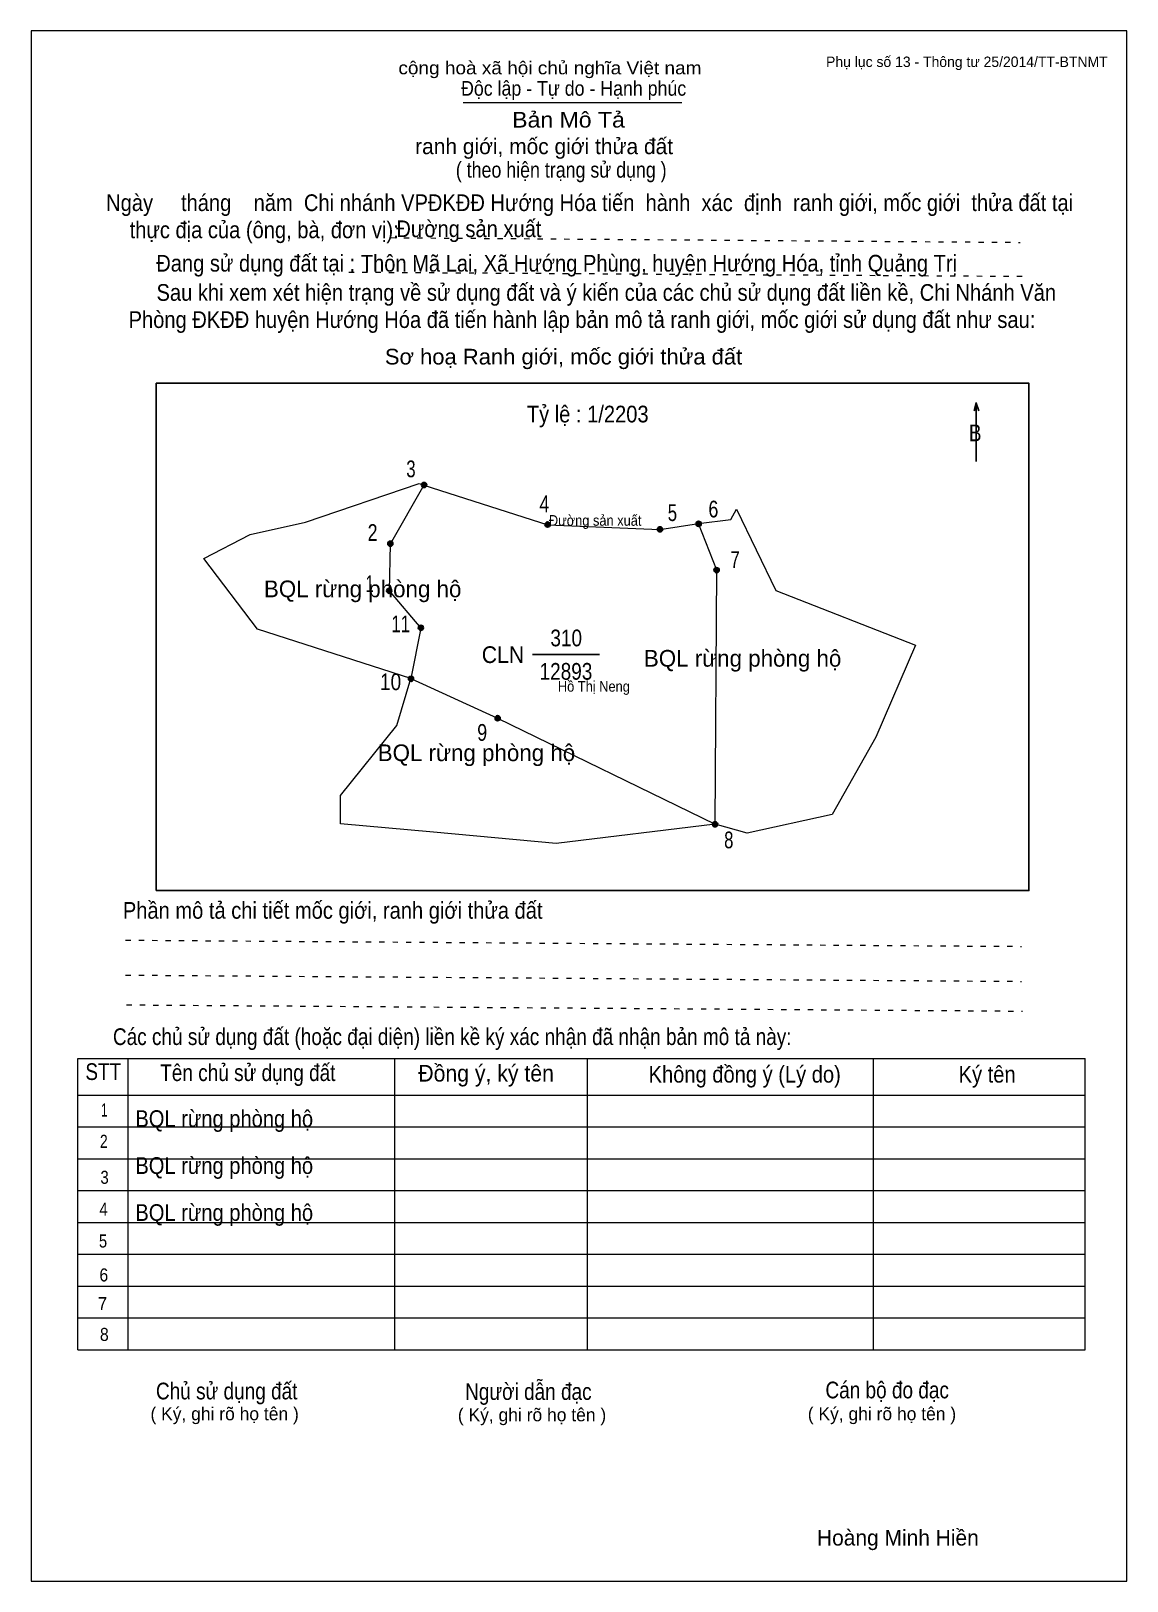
# Model space of a CAD drawing. Header units: centimetres. Extents: x 0 to 21, y 0 to 29.7.
import ezdxf
from ezdxf.enums import TextEntityAlignment as Align

# ---------------------------------------------------------------- set-up
doc = ezdxf.new("R2010")
doc.units = ezdxf.units.CM
doc.header["$LTSCALE"] = 0.13
doc.linetypes.add('DOTTED', pattern=[1.5, 0.3, -1.2])
for name, color, linetype, lineweight in [('1', 7, 'Continuous', 13), ('32', 7, 'Continuous', 25), ('33', 7, 'Continuous', 25), ('6', 7, 'Continuous', 13), ('62', 7, 'Continuous', 13)]:
    doc.layers.add(name, color=color, linetype=linetype, lineweight=lineweight)
for name, color, linetype in [('2', 7, 'Continuous'), ('34', 7, 'Continuous'), ('51', 7, 'Continuous'), ('63', 7, 'Continuous')]:
    doc.layers.add(name, color=color, linetype=linetype)

msp = doc.modelspace()

# ---------------------------------------------------------------- hatches: boundary and pattern name
at = {"layer": '32'}
for points in [[(7.5822, 21, 1), (7.4822, 21, 1)], [(9.9483, 20.2428, 1), (9.8483, 20.2428, 1)], [(12.1024, 20.1511, 1), (12.0024, 20.1511, 1)], [(12.8424, 20.2568, 1), (12.7424, 20.2568, 1)], [(6.9353, 19.876, 1), (6.8353, 19.876, 1)], [(13.1865, 19.3698, 1), (13.0865, 19.3698, 1)], [(6.9135, 18.9735, 1), (6.8135, 18.9735, 1)], [(7.5205, 18.2644, 1), (7.4205, 18.2644, 1)], [(7.3311, 17.2874, 1), (7.2311, 17.2874, 1)], [(8.9909, 16.5315, 1), (8.8909, 16.5315, 1)], [(13.1579, 14.5, 1), (13.0579, 14.5, 1)]]:
    msp.add_hatch(color=256, dxfattribs=at).paths.add_polyline_path(points)

# ---------------------------------------------------------------- linework, layer by layer
at = {"layer": '1'}
msp.add_lwpolyline([(21, 0), (21, 29.7), (0, 29.7), (0, 0)], close=True, dxfattribs=at)
at = {"layer": '32'}
for centre in [(7.5322, 21), (9.8983, 20.2428), (12.0524, 20.1511), (12.7924, 20.2568), (6.8853, 19.876), (13.1365, 19.3698), (6.8635, 18.9735), (7.4705, 18.2644), (7.2811, 17.2874), (8.9409, 16.5315), (13.1079, 14.5)]:
    msp.add_circle(centre, 0.05, dxfattribs=at)
at = {"layer": '33'}
msp.add_line((9.61, 17.75), (10.89, 17.75), dxfattribs=at)
at = {"layer": '6'}
msp.add_line((7.44, 21.03), (7.53, 21), dxfattribs=at)
for points in [[(7.28, 17.29), (4.34, 18.24), (3.31, 19.59), (4.2, 20.05), (5.26, 20.29), (7.44, 21.03)], [(7.53, 21), (6.88, 19.87), (6.86, 18.97), (7.47, 18.26), (7.28, 17.29)], [(7.53, 21), (9.9, 20.24), (12.05, 20.15), (12.79, 20.26)], [(12.79, 20.26), (13.41, 20.34), (13.52, 20.54)], [(13.52, 20.54), (14.27, 18.98), (16.95, 17.93), (16.19, 16.17), (15.35, 14.69), (13.72, 14.33), (13.11, 14.5)], [(13.11, 14.5), (13.14, 19.37), (12.79, 20.26)], [(13.11, 14.5), (10.06, 14.13), (7.71, 14.35), (5.93, 14.51), (5.93, 15.05), (7.01, 16.39), (7.28, 17.29)], [(7.28, 17.29), (8.94, 16.53), (13.11, 14.5)]]:
    msp.add_lwpolyline(points, dxfattribs=at)
at = {"layer": '62'}
for p, q in [((8.28, 28.33), (12.47, 28.33)), ((0.9, 10.01), (20.2, 10.01)), ((0.9, 4.43), (0.9, 10.01)), ((1.86, 4.43), (1.86, 10.01)), ((6.97, 4.43), (6.97, 9.99)), ((10.66, 4.43), (10.66, 9.99)), ((16.14, 4.43), (16.14, 10.01)), ((20.2, 4.43), (20.2, 10.01)), ((0.9, 9.31), (20.2, 9.31)), ((0.9, 8.7), (20.2, 8.7)), ((0.9, 8.09), (20.2, 8.09)), ((0.9, 7.48), (20.2, 7.48)), ((0.9, 6.87), (20.2, 6.87)), ((0.9, 6.26), (20.2, 6.26)), ((0.9, 5.65), (20.2, 5.65)), ((0.9, 5.04), (20.2, 5.04)), ((0.9, 4.43), (20.2, 4.43))]:
    msp.add_line(p, q, dxfattribs=at)
at = {"layer": '62', "linetype": 'DOTTED'}
for p, q in [((6.89, 25.74), (18.95, 25.65)), ((6.09, 25.08), (19.04, 25)), ((1.81, 12.28), (18.98, 12.16)), ((1.81, 11.61), (18.98, 11.49)), ((1.83, 11.04), (19, 10.92))]:
    msp.add_line(p, q, dxfattribs=at)
at = {"layer": '62', "lineweight": 25}
for p, q in [((18.11, 22.58), (18.11, 21.45)), ((18.11, 22.57), (18.07, 22.42)), ((18.11, 22.57), (18.16, 22.42))]:
    msp.add_line(p, q, dxfattribs=at)
msp.add_lwpolyline([(2.4, 13.23), (19.12, 13.23), (19.12, 22.95), (2.4, 22.95)], close=True, dxfattribs=at)

# ---------------------------------------------------------------- texts
at = {"layer": '2', "width": 0.9}
for s, p in [('Đường sản xuất', (10.81, 20.22)), ('Hồ Thị Neng', (10.785, 17.04))]:
    msp.add_text(s, height=0.2042, dxfattribs=at).set_placement(p, align=Align.CENTER)
at = {"layer": '32'}
for s, width, p in [('3', 0.75, (7.28, 21.15)), ('4', 0.8, (9.835, 20.48)), ('5', 0.75, (12.29, 20.31)), ('6', 0.8, (13.075, 20.38)), ('2', 0.8, (6.545, 19.93)), ('7', 0.75, (13.49, 19.41)), ('1', 0.65, (6.49, 18.95)), ('11', 0.75, (7.085, 18.18)), ('10', 0.85, (6.89, 17.07)), ('9', 0.8, (8.645, 16.1)), ('8', 0.75, (13.37, 14.04))]:
    msp.add_text(s, height=0.32, dxfattribs=dict(at, width=width)).set_placement(p, align=Align.CENTER)
at = {"layer": '33'}
for p in [(6.355, 18.85), (13.635, 17.52), (8.535, 15.71)]:
    msp.add_text('BQL rừng phòng hộ', height=0.32, dxfattribs=at).set_placement(p, align=Align.CENTER)
at = {"layer": '33', "width": 0.85}
for s, p in [('310', (10.255, 17.91)), ('12893', (10.25, 17.27))]:
    msp.add_text(s, height=0.32, dxfattribs=at).set_placement(p, align=Align.CENTER)
at = {"layer": '33', "width": 0.95}
msp.add_text('CLN', height=0.32, dxfattribs=at).set_placement((9.45, 17.59), align=Align.RIGHT)
at = {"layer": '34', "width": 0.9}
for s, p in [('Đường sản xuất', (7, 25.75)), ('BQL rừng phòng hộ', (2, 8.7)), ('BQL rừng phòng hộ', (2, 7.8)), ('BQL rừng phòng hộ', (2, 6.9))]:
    msp.add_text(s, height=0.32, dxfattribs=at).set_placement(p)
at = {"layer": '51', "width": 0.9}
msp.add_text('Tỷ lệ : 1/2203', height=0.32, dxfattribs=at).set_placement((9.5, 22.2))
at = {"layer": '62'}
for s, height, width, p in [('cộng hoà xã hội chủ nghĩa Việt nam', 0.2474, 1.1, (7.04, 28.87)), ('Độc lập - Tự do - Hạnh phúc', 0.2828, 0.9, (8.24, 28.46)), ('Bản Mô Tả', 0.3, 1.1, (9.22, 27.85)), ('( theo hiện trạng sử dụng )', 0.3, 0.85, (8.14, 26.89)), ('Ngày     tháng    năm  Chi nhánh VPĐKĐĐ Hướng Hóa tiến  hành  xác  định  ranh giới, mốc giới  thửa đất tại ', 0.32, 0.9, (1.44, 26.25)), ('thực địa của (ông, bà, đơn vị): ', 0.32, 0.9, (1.89, 25.73)), ('Đang sử dụng đất tại : Thôn Mã Lai, Xã Hướng Phùng, huyện Hướng Hóa, tỉnh Quảng Trị', 0.32, 0.9, (2.4, 25.09)), ('     Sau khi xem xét hiện trạng về sử dụng đất và ý kiến của các chủ sử dụng đất liền kề, Chi Nhánh Văn ', 0.32, 0.9, (1.87, 24.53)), ('Phòng ĐKĐĐ huyện Hướng Hóa đã tiến hành lập bản mô tả ranh giới, mốc giới sử dụng đất như sau:', 0.32, 0.9, (1.87, 24.01)), ('Sơ hoạ Ranh giới, mốc giới thửa đất', 0.3, 1.05, (6.78, 23.31)), ('B', 0.32, 0.85, (17.97, 21.84)), ('Phần mô tả chi tiết mốc giới, ranh giới thửa đất ', 0.32, 0.9, (1.76, 12.69)), ('Các chủ sử dụng đất (hoặc đại diện) liền kề ký xác nhận đã nhận bản mô tả này:', 0.32, 0.85, (1.57, 10.27))]:
    msp.add_text(s, height=height, dxfattribs=dict(at, width=width)).set_placement(p)
msp.add_text('ranh giới, mốc giới thửa đất', height=0.3, dxfattribs=at).set_placement((7.36, 27.34))
for s, height, width, p in [('STT', 0.32, 0.85, (1.385, 9.6)), ('Tên chủ sử dụng đất', 0.32, 0.85, (4.155, 9.58)), ('Đồng ý, ký tên', 0.32, 0.95, (8.72, 9.57)), ('Không đồng ý (Lý do)', 0.32, 0.9, (13.675, 9.55)), ('Ký tên', 0.32, 0.9, (18.32, 9.55)), ('1', 0.25, 0.7, (1.405, 8.9)), ('2', 0.25, 0.8, (1.395, 8.3)), ('3', 0.25, 0.85, (1.41, 7.61)), ('4', 0.25, 0.85, (1.39, 7)), ('5', 0.25, 0.85, (1.38, 6.39)), ('6', 0.25, 0.9, (1.395, 5.74)), ('7', 0.25, 0.95, (1.37, 5.19)), ('8', 0.25, 0.9, (1.405, 4.6)), ('Người dẫn đạc', 0.32, 0.85, (9.53, 3.47)), ('Chủ sử dụng đất', 0.32, 0.85, (3.75, 3.48)), ('Cán bộ đo đạc', 0.32, 0.85, (16.405, 3.5))]:
    msp.add_text(s, height=height, dxfattribs=dict(at, width=width)).set_placement(p, align=Align.CENTER)
for p in [(3.71, 3.08), (9.6, 3.06), (16.305, 3.08)]:
    msp.add_text('( Ký, ghi rõ họ tên )', height=0.25, dxfattribs=at).set_placement(p, align=Align.CENTER)
at = {"layer": '63'}
msp.add_text('Phụ lục số 13 - Thông tư 25/2014/TT-BTNMT', height=0.2, dxfattribs=at).set_placement((20.63, 29.01), align=Align.RIGHT)
msp.add_text('Hoàng Minh Hiền', height=0.3, dxfattribs=at).set_placement((16.61, 0.68), align=Align.CENTER)

doc.saveas('drawing.dxf')
